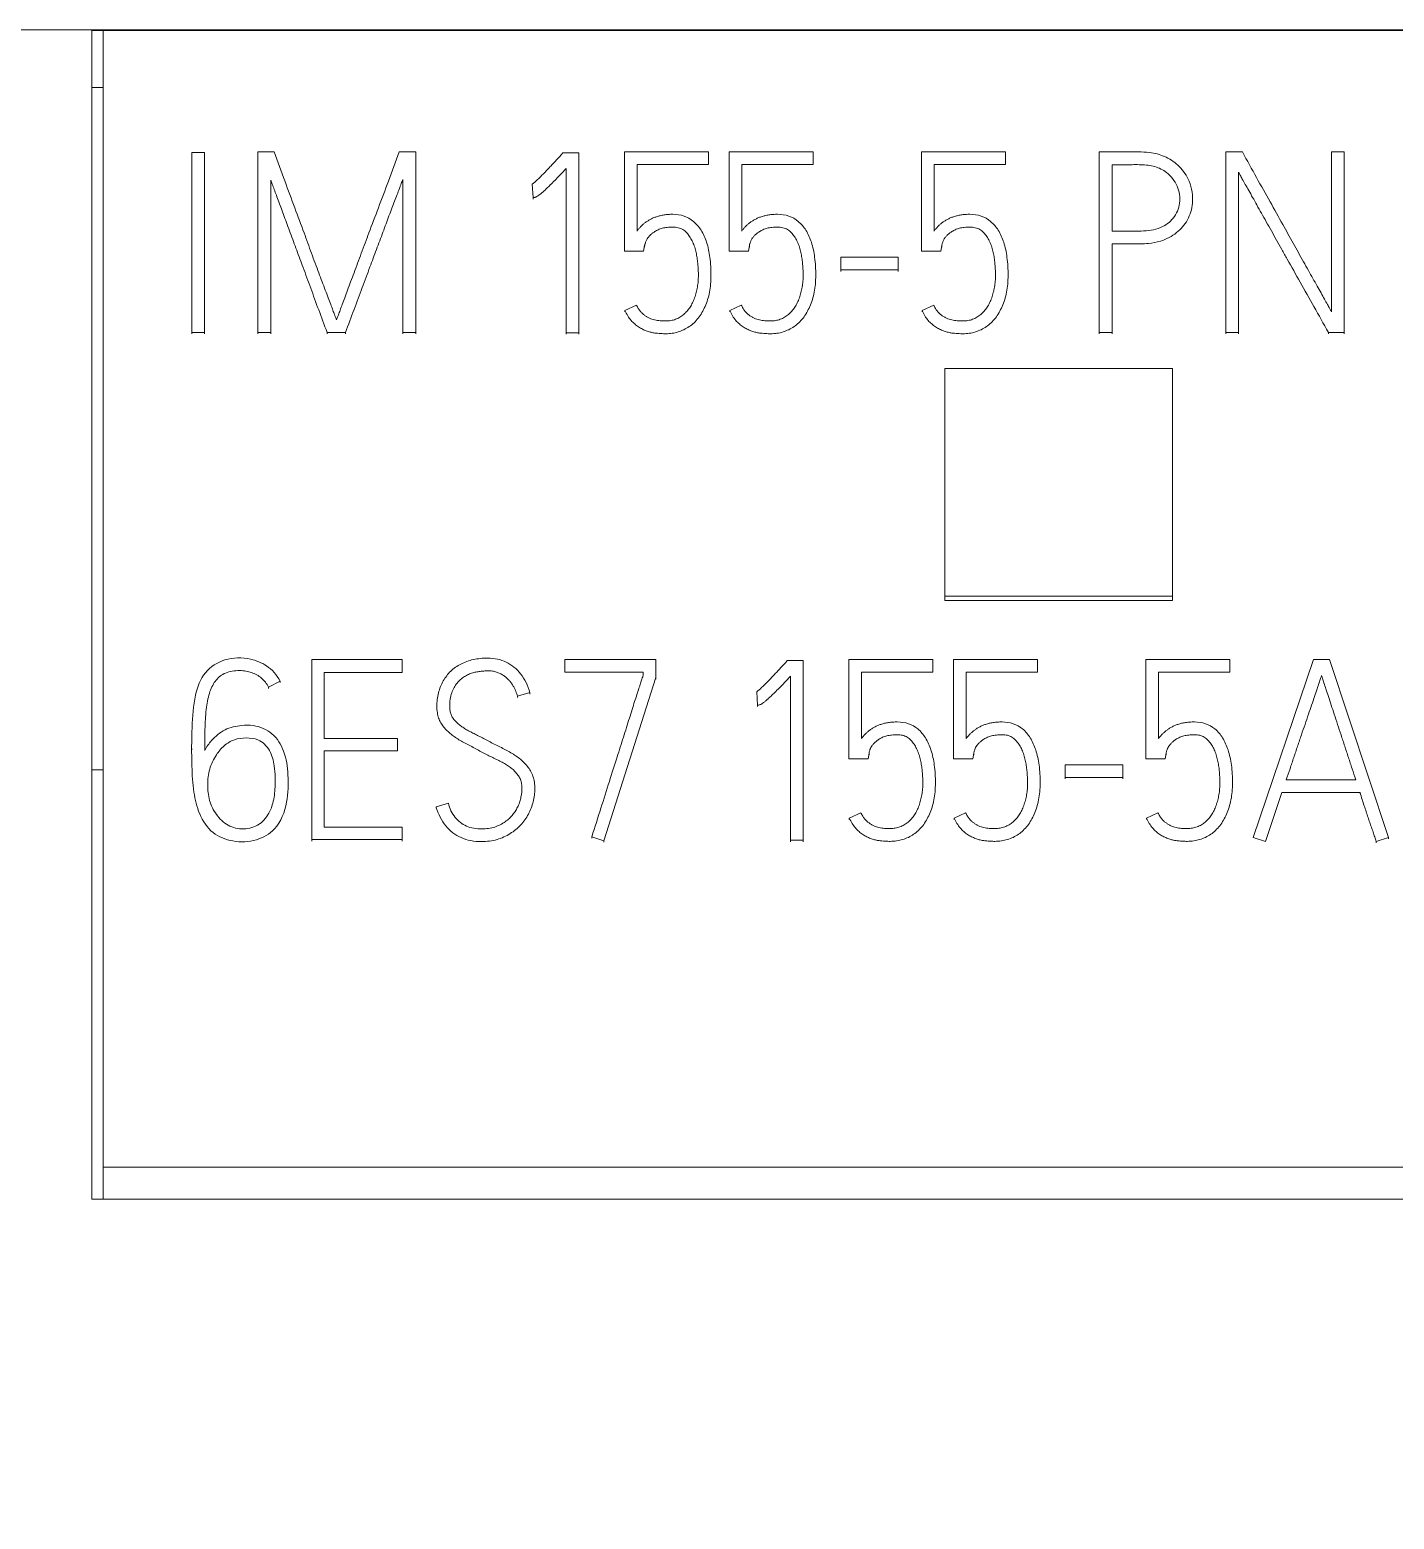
# Model space of a CAD drawing. Header units: millimetres. Extents: x 4137 to 6698, y 1400 to 3585.
# Drawn here: x 5115.8 to 5127.8, y 3359.68 to 3372.78 of the extents above; entities that cross this region are included whole.
import ezdxf

# ---------------------------------------------------------------- set-up
doc = ezdxf.new("R2010")
doc.units = ezdxf.units.MM
doc.layers.add('000-PI-Oprema', color=30, linetype='Continuous', lineweight=5)

msp = doc.modelspace()

# ---------------------------------------------------------------- linework, layer by layer
at = {"color": 0, "linetype": 'ByBlock', "lineweight": 0, "ltscale": 0.25}
msp.add_lwpolyline([(5111.448, 3372.778), (5146.248, 3372.778), (5146.248, 3225.772), (5111.448, 3225.772), (5111.448, 3372.778)], dxfattribs=at)
at = {"layer": '000-PI-Oprema', "color": 0, "linetype": 'ByBlock', "lineweight": 0}
for p, q in [((5116.348, 3372.778), (5111.448, 3372.778)), ((5116.448, 3372.772), (5116.348, 3372.772)), ((5141.248, 3372.772), (5116.448, 3372.772)), ((5116.448, 3372.772), (5116.448, 3362.778)), ((5116.448, 3372.272), (5116.348, 3372.272)), ((5117.338, 3371.699), (5117.227, 3371.699)), ((5117.227, 3371.699), (5117.227, 3370.117)), ((5117.338, 3370.117), (5117.338, 3371.699)), ((5117.808, 3371.704), (5117.808, 3370.117)), ((5117.95, 3371.704), (5117.808, 3371.704)), ((5119.195, 3371.704), (5119.051, 3371.704)), ((5119.195, 3370.117), (5119.195, 3371.704)), ((5120.489, 3371.695), (5120.628, 3371.695)), ((5120.628, 3371.695), (5120.628, 3370.114)), ((5121.769, 3371.704), (5121.03, 3371.704)), ((5121.03, 3371.704), (5121.03, 3370.832)), ((5121.769, 3371.594), (5121.769, 3371.704)), ((5122.69, 3371.704), (5121.951, 3371.704)), ((5121.951, 3371.704), (5121.951, 3370.832)), ((5122.69, 3371.594), (5122.69, 3371.704)), ((5123.642, 3371.704), (5123.642, 3370.832)), ((5124.381, 3371.704), (5123.642, 3371.704)), ((5124.381, 3371.594), (5124.381, 3371.704)), ((5125.204, 3370.117), (5125.204, 3371.704)), ((5126.318, 3371.704), (5126.318, 3370.117)), ((5126.463, 3371.704), (5126.318, 3371.704)), ((5127.359, 3371.704), (5127.246, 3371.704)), ((5127.246, 3371.704), (5127.246, 3370.299)), ((5127.359, 3370.117), (5127.359, 3371.704)), ((5120.518, 3370.114), (5120.518, 3371.558)), ((5121.141, 3371.008), (5121.141, 3371.594)), ((5121.141, 3371.594), (5121.769, 3371.594)), ((5122.062, 3371.008), (5122.062, 3371.594)), ((5122.062, 3371.594), (5122.69, 3371.594)), ((5123.753, 3371.594), (5124.381, 3371.594)), ((5123.753, 3371.008), (5123.753, 3371.594)), ((5125.318, 3371.008), (5125.318, 3371.591)), ((5126.429, 3370.117), (5126.429, 3371.525)), ((5117.921, 3370.117), (5117.921, 3371.457)), ((5119.082, 3371.461), (5119.082, 3370.117)), ((5120.22, 3371.42), (5120.22, 3371.407)), ((5120.227, 3371.303), (5120.22, 3371.42)), ((5120.227, 3371.303), (5120.227, 3371.29)), ((5126.025, 3371.277), (5126.025, 3371.29)), ((5121.03, 3370.832), (5121.199, 3370.832)), ((5121.199, 3370.832), (5121.208, 3370.88)), ((5121.208, 3370.88), (5121.208, 3370.868)), ((5121.951, 3370.832), (5122.12, 3370.832)), ((5122.12, 3370.832), (5122.129, 3370.88)), ((5122.129, 3370.88), (5122.129, 3370.868)), ((5123.642, 3370.832), (5123.811, 3370.832)), ((5123.811, 3370.832), (5123.82, 3370.88)), ((5123.82, 3370.88), (5123.82, 3370.868)), ((5125.318, 3370.896), (5125.318, 3370.117)), ((5123.438, 3370.779), (5122.932, 3370.779)), ((5122.932, 3370.779), (5122.932, 3370.667)), ((5123.438, 3370.667), (5123.438, 3370.779)), ((5121.791, 3370.614), (5121.791, 3370.626)), ((5122.712, 3370.614), (5122.712, 3370.626)), ((5122.932, 3370.667), (5123.438, 3370.667)), ((5122.932, 3370.667), (5122.932, 3370.654)), ((5123.438, 3370.667), (5123.438, 3370.654)), ((5124.403, 3370.614), (5124.403, 3370.626)), ((5121.137, 3370.357), (5121.035, 3370.31)), ((5121.035, 3370.31), (5121.035, 3370.298)), ((5122.058, 3370.357), (5121.956, 3370.31)), ((5121.956, 3370.31), (5121.956, 3370.298)), ((5123.749, 3370.357), (5123.647, 3370.31)), ((5123.647, 3370.31), (5123.647, 3370.298)), ((5117.227, 3370.117), (5117.338, 3370.117)), ((5117.227, 3370.117), (5117.227, 3370.104)), ((5117.338, 3370.117), (5117.338, 3370.104)), ((5117.808, 3370.117), (5117.808, 3370.104)), ((5117.808, 3370.117), (5117.921, 3370.117)), ((5117.921, 3370.117), (5117.921, 3370.104)), ((5118.416, 3370.117), (5118.416, 3370.104)), ((5118.416, 3370.117), (5118.578, 3370.117)), ((5118.578, 3370.117), (5118.578, 3370.104)), ((5119.082, 3370.117), (5119.195, 3370.117)), ((5119.082, 3370.117), (5119.082, 3370.104)), ((5119.195, 3370.117), (5119.195, 3370.104)), ((5120.518, 3370.114), (5120.518, 3370.102)), ((5120.628, 3370.114), (5120.518, 3370.114)), ((5120.628, 3370.114), (5120.628, 3370.102)), ((5125.204, 3370.117), (5125.204, 3370.104)), ((5125.318, 3370.117), (5125.204, 3370.117)), ((5125.318, 3370.117), (5125.318, 3370.104)), ((5126.318, 3370.117), (5126.318, 3370.104)), ((5126.318, 3370.117), (5126.429, 3370.117)), ((5126.429, 3370.117), (5126.429, 3370.104)), ((5127.219, 3370.117), (5127.359, 3370.117)), ((5127.219, 3370.117), (5127.219, 3370.104)), ((5127.359, 3370.117), (5127.359, 3370.104)), ((5123.848, 3369.799), (5125.848, 3369.799)), ((5123.848, 3367.799), (5123.848, 3369.799)), ((5125.848, 3369.799), (5125.848, 3367.799)), ((5125.848, 3367.799), (5123.848, 3367.799)), ((5123.848, 3367.799), (5123.848, 3367.761)), ((5123.848, 3367.761), (5125.848, 3367.761)), ((5125.848, 3367.799), (5125.848, 3367.761)), ((5119.077, 3367.24), (5118.281, 3367.24)), ((5118.281, 3367.24), (5118.281, 3365.657)), ((5119.077, 3367.128), (5119.077, 3367.24)), ((5121.305, 3367.242), (5120.506, 3367.242)), ((5120.506, 3367.242), (5120.506, 3367.13)), ((5121.305, 3367.082), (5121.305, 3367.242)), ((5122.462, 3367.231), (5122.601, 3367.231)), ((5122.601, 3367.231), (5122.601, 3365.651)), ((5123.742, 3367.24), (5123.003, 3367.24)), ((5123.003, 3367.24), (5123.003, 3366.368)), ((5123.742, 3367.13), (5123.742, 3367.24)), ((5124.663, 3367.24), (5123.924, 3367.24)), ((5123.924, 3367.24), (5123.924, 3366.368)), ((5124.663, 3367.13), (5124.663, 3367.24)), ((5126.354, 3367.24), (5125.615, 3367.24)), ((5125.615, 3367.24), (5125.615, 3366.368)), ((5126.354, 3367.13), (5126.354, 3367.24)), ((5127.088, 3367.242), (5126.558, 3365.677)), ((5127.23, 3367.242), (5127.088, 3367.242)), ((5127.747, 3365.677), (5127.23, 3367.242)), ((5118.003, 3367.051), (5117.901, 3366.998)), ((5118.003, 3367.051), (5118.003, 3367.038)), ((5118.392, 3366.547), (5118.392, 3367.128)), ((5118.392, 3367.128), (5119.077, 3367.128)), ((5120.506, 3367.13), (5121.194, 3367.13)), ((5120.85, 3365.646), (5121.305, 3367.082)), ((5121.194, 3367.13), (5121.194, 3367.099)), ((5121.305, 3367.082), (5121.305, 3367.069)), ((5122.49, 3365.651), (5122.49, 3367.095)), ((5123.114, 3366.545), (5123.114, 3367.13)), ((5123.114, 3367.13), (5123.742, 3367.13)), ((5124.035, 3366.545), (5124.035, 3367.13)), ((5124.035, 3367.13), (5124.663, 3367.13)), ((5125.726, 3366.545), (5125.726, 3367.13)), ((5125.726, 3367.13), (5126.354, 3367.13)), ((5117.901, 3366.998), (5117.901, 3366.985)), ((5120.091, 3366.919), (5120.2, 3366.95)), ((5120.091, 3366.919), (5120.091, 3366.906)), ((5120.2, 3366.95), (5120.2, 3366.937)), ((5122.193, 3366.957), (5122.193, 3366.944)), ((5122.2, 3366.839), (5122.193, 3366.957)), ((5119.381, 3366.829), (5119.381, 3366.817)), ((5122.2, 3366.839), (5122.2, 3366.827)), ((5119.035, 3366.547), (5118.392, 3366.547)), ((5119.035, 3366.437), (5119.035, 3366.547)), ((5117.226, 3366.459), (5117.226, 3366.446)), ((5118.392, 3365.768), (5118.392, 3366.437)), ((5118.392, 3366.437), (5119.035, 3366.437)), ((5123.172, 3366.368), (5123.181, 3366.417)), ((5123.181, 3366.417), (5123.181, 3366.404)), ((5124.093, 3366.368), (5124.101, 3366.417)), ((5124.101, 3366.417), (5124.101, 3366.404)), ((5125.784, 3366.368), (5125.792, 3366.417)), ((5125.792, 3366.417), (5125.792, 3366.404)), ((5116.348, 3366.272), (5116.448, 3366.272)), ((5123.003, 3366.368), (5123.172, 3366.368)), ((5123.924, 3366.368), (5124.093, 3366.368)), ((5124.905, 3366.316), (5124.905, 3366.203)), ((5125.411, 3366.316), (5124.905, 3366.316)), ((5125.411, 3366.203), (5125.411, 3366.316)), ((5125.615, 3366.368), (5125.784, 3366.368)), ((5118.075, 3366.142), (5118.075, 3366.155)), ((5123.764, 3366.15), (5123.764, 3366.163)), ((5124.685, 3366.15), (5124.685, 3366.163)), ((5124.905, 3366.203), (5125.411, 3366.203)), ((5124.905, 3366.203), (5124.905, 3366.191)), ((5125.411, 3366.203), (5125.411, 3366.191)), ((5126.376, 3366.15), (5126.376, 3366.163)), ((5127.459, 3366.184), (5126.849, 3366.184)), ((5120.242, 3366.091), (5120.242, 3366.104)), ((5126.665, 3365.642), (5126.811, 3366.071)), ((5126.811, 3366.071), (5127.497, 3366.071)), ((5127.497, 3366.071), (5127.497, 3366.059)), ((5119.483, 3365.977), (5119.375, 3365.946)), ((5119.375, 3365.946), (5119.375, 3365.933)), ((5123.109, 3365.893), (5123.007, 3365.847)), ((5124.03, 3365.893), (5123.928, 3365.847)), ((5125.721, 3365.893), (5125.619, 3365.847)), ((5119.077, 3365.768), (5118.392, 3365.768)), ((5119.077, 3365.657), (5119.077, 3365.768)), ((5123.007, 3365.847), (5123.007, 3365.834)), ((5123.928, 3365.847), (5123.928, 3365.834)), ((5125.619, 3365.847), (5125.619, 3365.834)), ((5118.281, 3365.657), (5118.281, 3365.645)), ((5118.281, 3365.657), (5119.077, 3365.657)), ((5119.077, 3365.657), (5119.077, 3365.645)), ((5120.744, 3365.682), (5120.744, 3365.669)), ((5120.744, 3365.682), (5120.85, 3365.646)), ((5120.85, 3365.646), (5120.85, 3365.634)), ((5122.601, 3365.651), (5122.49, 3365.651)), ((5122.49, 3365.651), (5122.49, 3365.638)), ((5122.601, 3365.651), (5122.601, 3365.638)), ((5126.558, 3365.677), (5126.665, 3365.642)), ((5127.639, 3365.642), (5127.747, 3365.677)), ((5127.639, 3365.642), (5127.639, 3365.629)), ((5127.747, 3365.677), (5127.747, 3365.665)), ((5141.248, 3362.778), (5116.448, 3362.778)), ((5116.448, 3362.778), (5116.448, 3362.497)), ((5141.348, 3362.497), (5116.348, 3362.497))]:
    msp.add_line(p, q, dxfattribs=at)
for points, knots in [([(5116.348, 3372.778), (5116.348, 3371.186), (5116.348, 3367.76), (5116.348, 3364.332), (5116.348, 3362.497)], [0, 0, 0, 0, 0.464934, 1, 1, 1, 1]), ([(5118.5, 3370.229), (5118.498, 3370.234), (5118.492, 3370.248), (5118.481, 3370.276), (5118.466, 3370.316), (5118.447, 3370.366), (5118.425, 3370.425), (5118.4, 3370.491), (5118.372, 3370.564), (5118.343, 3370.643), (5118.311, 3370.726), (5118.279, 3370.813), (5118.246, 3370.903), (5118.199, 3371.036), (5118.13, 3371.217), (5118.042, 3371.455), (5117.982, 3371.619), (5117.95, 3371.704)], [0, 0, 0, 0, 0.010517, 0.029578, 0.057191, 0.091739, 0.131602, 0.17678, 0.226508, 0.280023, 0.337325, 0.396884, 0.457174, 0.518195, 0.6666, 0.827202, 1, 1, 1, 1]), ([(5119.051, 3371.704), (5119.019, 3371.619), (5118.958, 3371.454), (5118.87, 3371.217), (5118.8, 3371.036), (5118.751, 3370.903), (5118.717, 3370.814), (5118.685, 3370.726), (5118.654, 3370.643), (5118.624, 3370.564), (5118.597, 3370.491), (5118.572, 3370.425), (5118.55, 3370.366), (5118.532, 3370.316), (5118.517, 3370.276), (5118.507, 3370.248), (5118.502, 3370.234), (5118.5, 3370.229)], [0, 0, 0, 0, 0.172856, 0.333623, 0.482302, 0.543591, 0.604043, 0.663657, 0.720959, 0.774475, 0.824205, 0.869357, 0.90914, 0.943554, 0.970979, 0.989794, 1, 1, 1, 1]), ([(5120.22, 3371.42), (5120.235, 3371.432), (5120.269, 3371.462), (5120.323, 3371.516), (5120.379, 3371.575), (5120.436, 3371.636), (5120.47, 3371.674), (5120.489, 3371.695)], [0, 0, 0, 0, 0.14828, 0.351812, 0.596934, 0.786757, 1, 1, 1, 1]), ([(5125.204, 3371.704), (5125.266, 3371.704), (5125.389, 3371.703), (5125.542, 3371.706), (5125.679, 3371.699), (5125.798, 3371.662), (5125.918, 3371.579), (5126.011, 3371.439), (5126.038, 3371.266), (5125.99, 3371.103), (5125.888, 3370.984), (5125.762, 3370.919), (5125.627, 3370.894), (5125.513, 3370.896), (5125.406, 3370.896), (5125.347, 3370.896), (5125.318, 3370.896)], [0, 0, 0, 0, 0.093054, 0.186108, 0.233138, 0.300348, 0.37133, 0.450927, 0.550731, 0.628401, 0.702858, 0.783505, 0.838036, 0.909661, 0.955896, 1, 1, 1, 1]), ([(5127.246, 3370.299), (5127.241, 3370.308), (5127.23, 3370.329), (5127.209, 3370.366), (5127.183, 3370.412), (5127.153, 3370.466), (5127.119, 3370.526), (5127.082, 3370.593), (5127.042, 3370.664), (5126.999, 3370.74), (5126.955, 3370.819), (5126.909, 3370.901), (5126.864, 3370.983), (5126.796, 3371.105), (5126.704, 3371.27), (5126.586, 3371.482), (5126.504, 3371.628), (5126.463, 3371.704)], [0, 0, 0, 0, 0.019057, 0.045144, 0.078261, 0.117077, 0.160259, 0.207807, 0.259003, 0.31313, 0.370188, 0.428711, 0.487234, 0.545757, 0.688172, 0.839586, 1, 1, 1, 1]), ([(5120.518, 3371.558), (5120.5, 3371.539), (5120.466, 3371.504), (5120.42, 3371.456), (5120.381, 3371.416), (5120.348, 3371.384), (5120.321, 3371.358), (5120.297, 3371.338), (5120.278, 3371.324), (5120.263, 3371.313), (5120.251, 3371.307), (5120.242, 3371.305), (5120.234, 3371.303), (5120.229, 3371.303), (5120.227, 3371.303)], [0, 0, 0, 0, 0.200504, 0.370797, 0.510902, 0.6264, 0.722885, 0.800448, 0.861213, 0.907383, 0.939504, 0.963232, 0.983337, 1, 1, 1, 1]), ([(5125.318, 3371.591), (5125.36, 3371.591), (5125.445, 3371.591), (5125.571, 3371.594), (5125.693, 3371.583), (5125.811, 3371.523), (5125.902, 3371.41), (5125.924, 3371.256), (5125.867, 3371.115), (5125.737, 3371.023), (5125.588, 3371.005), (5125.445, 3371.009), (5125.36, 3371.008), (5125.318, 3371.008)], [0, 0, 0, 0, 0.084625, 0.169251, 0.250364, 0.325848, 0.426643, 0.527499, 0.623199, 0.715506, 0.830749, 0.915375, 1, 1, 1, 1]), ([(5126.429, 3371.525), (5126.434, 3371.517), (5126.445, 3371.496), (5126.464, 3371.461), (5126.49, 3371.416), (5126.52, 3371.363), (5126.554, 3371.302), (5126.591, 3371.236), (5126.631, 3371.165), (5126.674, 3371.089), (5126.718, 3371.009), (5126.764, 3370.928), (5126.811, 3370.845), (5126.88, 3370.722), (5126.973, 3370.555), (5127.094, 3370.34), (5127.177, 3370.193), (5127.219, 3370.117)], [0, 0, 0, 0, 0.017881, 0.043036, 0.075471, 0.113785, 0.156579, 0.203853, 0.254825, 0.308715, 0.365522, 0.423995, 0.482881, 0.542179, 0.685414, 0.838021, 1, 1, 1, 1]), ([(5117.921, 3371.457), (5117.926, 3371.445), (5117.935, 3371.417), (5117.952, 3371.372), (5117.971, 3371.321), (5117.992, 3371.263), (5118.015, 3371.201), (5118.04, 3371.135), (5118.066, 3371.065), (5118.093, 3370.992), (5118.121, 3370.916), (5118.149, 3370.84), (5118.177, 3370.764), (5118.219, 3370.653), (5118.273, 3370.504), (5118.343, 3370.313), (5118.392, 3370.183), (5118.416, 3370.117)], [0, 0, 0, 0, 0.027797, 0.061126, 0.099988, 0.14327, 0.189861, 0.23976, 0.292286, 0.346758, 0.403177, 0.460328, 0.516996, 0.573181, 0.708838, 0.851111, 1, 1, 1, 1]), ([(5118.578, 3370.117), (5118.603, 3370.184), (5118.652, 3370.315), (5118.724, 3370.508), (5118.78, 3370.658), (5118.821, 3370.77), (5118.85, 3370.846), (5118.879, 3370.923), (5118.907, 3370.998), (5118.934, 3371.071), (5118.96, 3371.141), (5118.985, 3371.208), (5119.009, 3371.27), (5119.031, 3371.327), (5119.051, 3371.379), (5119.067, 3371.423), (5119.077, 3371.449), (5119.082, 3371.461)], [0, 0, 0, 0, 0.150097, 0.292972, 0.428623, 0.485357, 0.542309, 0.599481, 0.655764, 0.710053, 0.762346, 0.812025, 0.858473, 0.901688, 0.940344, 0.973115, 1, 1, 1, 1]), ([(5121.035, 3370.31), (5121.042, 3370.294), (5121.058, 3370.264), (5121.086, 3370.223), (5121.119, 3370.191), (5121.153, 3370.166), (5121.187, 3370.145), (5121.221, 3370.13), (5121.255, 3370.12), (5121.288, 3370.112), (5121.32, 3370.109), (5121.348, 3370.107), (5121.373, 3370.106), (5121.406, 3370.105), (5121.45, 3370.108), (5121.504, 3370.12), (5121.554, 3370.14), (5121.601, 3370.167), (5121.644, 3370.201), (5121.681, 3370.243), (5121.713, 3370.291), (5121.74, 3370.346), (5121.763, 3370.406), (5121.78, 3370.472), (5121.789, 3370.543), (5121.793, 3370.646), (5121.786, 3370.77), (5121.759, 3370.905), (5121.711, 3371.014), (5121.643, 3371.096), (5121.555, 3371.147), (5121.476, 3371.157), (5121.417, 3371.155), (5121.379, 3371.151), (5121.345, 3371.144), (5121.313, 3371.135), (5121.283, 3371.124), (5121.257, 3371.111), (5121.232, 3371.096), (5121.21, 3371.081), (5121.19, 3371.064), (5121.172, 3371.046), (5121.155, 3371.027), (5121.146, 3371.015), (5121.141, 3371.008)], [0, 0, 0, 0, 0.024069, 0.045895, 0.065947, 0.084694, 0.102332, 0.119106, 0.135048, 0.150058, 0.164263, 0.177124, 0.187995, 0.196882, 0.221955, 0.246228, 0.270266, 0.294235, 0.318316, 0.3431, 0.368916, 0.395996, 0.424718, 0.455141, 0.487371, 0.521739, 0.59301, 0.653818, 0.706175, 0.751859, 0.794087, 0.838462, 0.856298, 0.873015, 0.888721, 0.903495, 0.9174, 0.930548, 0.943125, 0.955271, 0.967063, 0.978466, 0.989425, 1, 1, 1, 1]), ([(5121.956, 3370.31), (5121.963, 3370.294), (5121.979, 3370.264), (5122.007, 3370.223), (5122.04, 3370.191), (5122.073, 3370.166), (5122.108, 3370.145), (5122.142, 3370.13), (5122.176, 3370.12), (5122.209, 3370.112), (5122.241, 3370.109), (5122.269, 3370.107), (5122.294, 3370.106), (5122.327, 3370.105), (5122.371, 3370.108), (5122.425, 3370.12), (5122.475, 3370.14), (5122.522, 3370.167), (5122.564, 3370.201), (5122.602, 3370.243), (5122.634, 3370.291), (5122.661, 3370.346), (5122.684, 3370.406), (5122.7, 3370.472), (5122.71, 3370.543), (5122.714, 3370.646), (5122.707, 3370.77), (5122.68, 3370.905), (5122.632, 3371.014), (5122.564, 3371.096), (5122.476, 3371.147), (5122.397, 3371.157), (5122.338, 3371.155), (5122.3, 3371.151), (5122.266, 3371.144), (5122.234, 3371.135), (5122.204, 3371.124), (5122.178, 3371.111), (5122.153, 3371.096), (5122.131, 3371.081), (5122.111, 3371.064), (5122.093, 3371.046), (5122.076, 3371.027), (5122.067, 3371.015), (5122.062, 3371.008)], [0, 0, 0, 0, 0.024069, 0.045895, 0.065947, 0.084694, 0.102332, 0.119106, 0.135048, 0.150058, 0.164263, 0.177124, 0.187995, 0.196882, 0.221955, 0.246228, 0.270266, 0.294235, 0.318316, 0.3431, 0.368916, 0.395996, 0.424718, 0.455141, 0.487371, 0.521739, 0.59301, 0.653818, 0.706175, 0.751859, 0.794087, 0.838462, 0.856298, 0.873015, 0.888721, 0.903495, 0.9174, 0.930548, 0.943125, 0.955271, 0.967063, 0.978466, 0.989425, 1, 1, 1, 1]), ([(5123.647, 3370.31), (5123.654, 3370.294), (5123.67, 3370.264), (5123.698, 3370.223), (5123.731, 3370.191), (5123.764, 3370.166), (5123.799, 3370.145), (5123.833, 3370.13), (5123.867, 3370.12), (5123.9, 3370.112), (5123.932, 3370.109), (5123.96, 3370.107), (5123.985, 3370.106), (5124.018, 3370.105), (5124.062, 3370.108), (5124.116, 3370.12), (5124.166, 3370.14), (5124.213, 3370.167), (5124.255, 3370.201), (5124.293, 3370.243), (5124.325, 3370.291), (5124.352, 3370.346), (5124.375, 3370.406), (5124.391, 3370.472), (5124.401, 3370.543), (5124.405, 3370.646), (5124.398, 3370.77), (5124.371, 3370.905), (5124.323, 3371.014), (5124.255, 3371.096), (5124.167, 3371.147), (5124.088, 3371.157), (5124.029, 3371.155), (5123.991, 3371.151), (5123.957, 3371.144), (5123.925, 3371.135), (5123.895, 3371.124), (5123.869, 3371.111), (5123.844, 3371.096), (5123.822, 3371.081), (5123.802, 3371.064), (5123.784, 3371.046), (5123.767, 3371.027), (5123.758, 3371.015), (5123.753, 3371.008)], [0, 0, 0, 0, 0.024069, 0.045895, 0.065947, 0.084694, 0.102332, 0.119106, 0.135048, 0.150058, 0.164263, 0.177124, 0.187995, 0.196882, 0.221955, 0.246228, 0.270266, 0.294235, 0.318316, 0.3431, 0.368916, 0.395996, 0.424718, 0.455141, 0.487371, 0.521739, 0.59301, 0.653818, 0.706175, 0.751859, 0.794087, 0.838462, 0.856298, 0.873015, 0.888721, 0.903495, 0.9174, 0.930548, 0.943125, 0.955271, 0.967063, 0.978466, 0.989425, 1, 1, 1, 1]), ([(5121.208, 3370.88), (5121.208, 3370.883), (5121.209, 3370.888), (5121.212, 3370.899), (5121.217, 3370.913), (5121.224, 3370.931), (5121.237, 3370.949), (5121.252, 3370.968), (5121.273, 3370.988), (5121.298, 3371.005), (5121.328, 3371.022), (5121.365, 3371.035), (5121.408, 3371.042), (5121.455, 3371.044), (5121.502, 3371.04), (5121.544, 3371.024), (5121.578, 3370.996), (5121.604, 3370.961), (5121.627, 3370.921), (5121.645, 3370.878), (5121.658, 3370.833), (5121.668, 3370.786), (5121.674, 3370.739), (5121.677, 3370.695), (5121.68, 3370.655), (5121.681, 3370.613), (5121.679, 3370.567), (5121.673, 3370.516), (5121.662, 3370.467), (5121.648, 3370.421), (5121.63, 3370.378), (5121.608, 3370.339), (5121.582, 3370.304), (5121.552, 3370.275), (5121.518, 3370.25), (5121.48, 3370.231), (5121.438, 3370.22), (5121.401, 3370.217), (5121.369, 3370.218), (5121.344, 3370.22), (5121.32, 3370.222), (5121.296, 3370.226), (5121.272, 3370.233), (5121.25, 3370.242), (5121.228, 3370.253), (5121.207, 3370.267), (5121.187, 3370.284), (5121.168, 3370.304), (5121.151, 3370.328), (5121.141, 3370.347), (5121.137, 3370.357)], [0, 0, 0, 0, 0.003835, 0.010291, 0.019409, 0.030552, 0.043292, 0.05784, 0.074033, 0.091897, 0.111744, 0.133944, 0.159245, 0.188187, 0.215554, 0.240583, 0.265389, 0.291021, 0.31727, 0.344637, 0.372616, 0.400483, 0.428409, 0.454895, 0.478324, 0.498718, 0.529219, 0.559061, 0.588457, 0.616902, 0.643928, 0.66984, 0.694837, 0.719271, 0.743714, 0.768159, 0.792837, 0.81861, 0.833136, 0.847541, 0.86185, 0.876011, 0.890073, 0.904195, 0.91847, 0.932995, 0.947925, 0.96372, 0.980987, 1, 1, 1, 1]), ([(5122.129, 3370.88), (5122.129, 3370.883), (5122.13, 3370.888), (5122.133, 3370.899), (5122.138, 3370.913), (5122.145, 3370.931), (5122.158, 3370.949), (5122.173, 3370.968), (5122.193, 3370.988), (5122.219, 3371.005), (5122.249, 3371.022), (5122.286, 3371.035), (5122.329, 3371.042), (5122.376, 3371.044), (5122.423, 3371.04), (5122.465, 3371.024), (5122.499, 3370.996), (5122.525, 3370.961), (5122.548, 3370.921), (5122.566, 3370.878), (5122.579, 3370.833), (5122.589, 3370.786), (5122.595, 3370.739), (5122.598, 3370.695), (5122.601, 3370.655), (5122.602, 3370.613), (5122.6, 3370.567), (5122.594, 3370.516), (5122.583, 3370.467), (5122.569, 3370.421), (5122.551, 3370.378), (5122.529, 3370.339), (5122.503, 3370.304), (5122.473, 3370.275), (5122.439, 3370.25), (5122.401, 3370.231), (5122.359, 3370.22), (5122.321, 3370.217), (5122.29, 3370.218), (5122.265, 3370.22), (5122.241, 3370.222), (5122.217, 3370.226), (5122.193, 3370.233), (5122.171, 3370.242), (5122.149, 3370.253), (5122.128, 3370.267), (5122.108, 3370.284), (5122.089, 3370.304), (5122.072, 3370.328), (5122.062, 3370.347), (5122.058, 3370.357)], [0, 0, 0, 0, 0.003835, 0.010291, 0.019409, 0.030552, 0.043292, 0.05784, 0.074033, 0.091897, 0.111744, 0.133944, 0.159245, 0.188187, 0.215554, 0.240583, 0.265389, 0.291021, 0.31727, 0.344637, 0.372616, 0.400483, 0.428409, 0.454895, 0.478324, 0.498718, 0.529219, 0.559061, 0.588457, 0.616902, 0.643928, 0.66984, 0.694837, 0.719271, 0.743714, 0.768159, 0.792837, 0.81861, 0.833136, 0.847541, 0.86185, 0.876011, 0.890073, 0.904195, 0.91847, 0.932995, 0.947925, 0.96372, 0.980987, 1, 1, 1, 1]), ([(5123.82, 3370.88), (5123.82, 3370.883), (5123.821, 3370.888), (5123.824, 3370.899), (5123.829, 3370.913), (5123.836, 3370.931), (5123.849, 3370.949), (5123.864, 3370.968), (5123.884, 3370.988), (5123.91, 3371.005), (5123.94, 3371.022), (5123.977, 3371.035), (5124.02, 3371.042), (5124.067, 3371.044), (5124.114, 3371.04), (5124.156, 3371.024), (5124.19, 3370.996), (5124.216, 3370.961), (5124.239, 3370.921), (5124.257, 3370.878), (5124.27, 3370.833), (5124.28, 3370.786), (5124.286, 3370.739), (5124.289, 3370.695), (5124.292, 3370.655), (5124.293, 3370.613), (5124.291, 3370.567), (5124.285, 3370.516), (5124.274, 3370.467), (5124.26, 3370.421), (5124.242, 3370.378), (5124.22, 3370.339), (5124.194, 3370.304), (5124.164, 3370.275), (5124.13, 3370.25), (5124.092, 3370.231), (5124.05, 3370.22), (5124.012, 3370.217), (5123.981, 3370.218), (5123.956, 3370.22), (5123.932, 3370.222), (5123.908, 3370.226), (5123.884, 3370.233), (5123.862, 3370.242), (5123.84, 3370.253), (5123.819, 3370.267), (5123.799, 3370.284), (5123.78, 3370.304), (5123.763, 3370.328), (5123.753, 3370.347), (5123.749, 3370.357)], [0, 0, 0, 0, 0.003835, 0.010291, 0.019409, 0.030552, 0.043292, 0.05784, 0.074033, 0.091897, 0.111744, 0.133944, 0.159245, 0.188187, 0.215554, 0.240583, 0.265389, 0.291021, 0.31727, 0.344637, 0.372616, 0.400483, 0.428409, 0.454895, 0.478324, 0.498718, 0.529219, 0.559061, 0.588457, 0.616902, 0.643928, 0.66984, 0.694837, 0.719271, 0.743714, 0.768159, 0.792837, 0.81861, 0.833136, 0.847541, 0.86185, 0.876011, 0.890073, 0.904195, 0.91847, 0.932995, 0.947925, 0.96372, 0.980987, 1, 1, 1, 1]), ([(5117.34, 3366.441), (5117.357, 3366.473), (5117.406, 3366.542), (5117.513, 3366.633), (5117.649, 3366.664), (5117.793, 3366.665), (5117.947, 3366.602), (5118.051, 3366.429), (5118.079, 3366.216), (5118.073, 3365.981), (5117.99, 3365.752), (5117.791, 3365.638), (5117.592, 3365.63), (5117.398, 3365.706), (5117.285, 3365.879), (5117.238, 3366.084), (5117.224, 3366.341), (5117.225, 3366.626), (5117.243, 3366.905), (5117.325, 3367.136), (5117.519, 3367.26), (5117.722, 3367.261), (5117.9, 3367.19), (5117.972, 3367.107), (5118.003, 3367.051)], [0, 0, 0, 0, 0.02393, 0.058436, 0.092901, 0.11565, 0.156418, 0.198436, 0.246788, 0.301667, 0.360628, 0.402199, 0.449294, 0.491817, 0.537613, 0.583052, 0.635408, 0.713089, 0.778029, 0.827146, 0.873729, 0.924655, 0.959173, 1, 1, 1, 1]), ([(5120.2, 3366.95), (5120.191, 3366.98), (5120.169, 3367.038), (5120.121, 3367.115), (5120.062, 3367.176), (5119.993, 3367.221), (5119.914, 3367.248), (5119.836, 3367.255), (5119.765, 3367.251), (5119.702, 3367.242), (5119.645, 3367.225), (5119.592, 3367.202), (5119.544, 3367.174), (5119.502, 3367.139), (5119.467, 3367.098), (5119.436, 3367.053), (5119.412, 3367.002), (5119.394, 3366.947), (5119.384, 3366.888), (5119.38, 3366.83), (5119.384, 3366.775), (5119.395, 3366.727), (5119.414, 3366.685), (5119.44, 3366.648), (5119.471, 3366.614), (5119.506, 3366.583), (5119.544, 3366.555), (5119.586, 3366.529), (5119.631, 3366.505), (5119.678, 3366.481), (5119.725, 3366.456), (5119.771, 3366.43), (5119.817, 3366.406), (5119.861, 3366.384), (5119.904, 3366.363), (5119.946, 3366.343), (5119.984, 3366.322), (5120.019, 3366.299), (5120.051, 3366.274), (5120.077, 3366.247), (5120.1, 3366.218), (5120.118, 3366.185), (5120.127, 3366.146), (5120.13, 3366.107), (5120.128, 3366.068), (5120.121, 3366.031), (5120.111, 3365.991), (5120.096, 3365.951), (5120.075, 3365.913), (5120.05, 3365.877), (5120.019, 3365.843), (5119.982, 3365.813), (5119.939, 3365.787), (5119.89, 3365.766), (5119.834, 3365.754), (5119.75, 3365.749), (5119.64, 3365.764), (5119.532, 3365.85), (5119.492, 3365.932), (5119.483, 3365.977)], [0, 0, 0, 0, 0.029502, 0.056552, 0.082213, 0.107035, 0.131706, 0.157625, 0.177725, 0.196768, 0.215008, 0.232485, 0.249262, 0.265692, 0.282067, 0.298646, 0.315747, 0.333416, 0.35172, 0.370963, 0.387214, 0.402039, 0.415923, 0.429557, 0.443355, 0.457518, 0.472137, 0.48722, 0.502837, 0.518847, 0.535063, 0.551489, 0.567151, 0.582304, 0.596956, 0.611001, 0.624363, 0.637091, 0.649186, 0.660727, 0.671894, 0.683121, 0.695107, 0.708316, 0.719066, 0.730707, 0.743348, 0.756492, 0.769735, 0.783289, 0.797204, 0.811603, 0.826753, 0.842746, 0.859925, 0.878764, 0.920226, 0.957605, 1, 1, 1, 1]), ([(5122.193, 3366.957), (5122.207, 3366.969), (5122.242, 3366.998), (5122.296, 3367.052), (5122.352, 3367.112), (5122.409, 3367.173), (5122.443, 3367.211), (5122.462, 3367.231)], [0, 0, 0, 0, 0.14828, 0.351812, 0.596934, 0.786757, 1, 1, 1, 1]), ([(5117.901, 3366.998), (5117.894, 3367.013), (5117.876, 3367.042), (5117.841, 3367.079), (5117.8, 3367.107), (5117.753, 3367.128), (5117.702, 3367.141), (5117.644, 3367.145), (5117.584, 3367.14), (5117.525, 3367.125), (5117.477, 3367.098), (5117.439, 3367.06), (5117.408, 3367.013), (5117.384, 3366.957), (5117.367, 3366.892), (5117.354, 3366.818), (5117.347, 3366.735), (5117.343, 3366.645), (5117.34, 3366.546), (5117.34, 3366.477), (5117.34, 3366.441)], [0, 0, 0, 0, 0.043481, 0.085549, 0.127923, 0.170971, 0.214845, 0.260884, 0.317917, 0.367656, 0.41257, 0.456833, 0.503792, 0.555243, 0.612421, 0.675966, 0.746378, 0.823872, 0.908402, 1, 1, 1, 1]), ([(5119.375, 3365.946), (5119.384, 3365.914), (5119.407, 3365.855), (5119.456, 3365.777), (5119.519, 3365.715), (5119.594, 3365.671), (5119.681, 3365.645), (5119.766, 3365.638), (5119.843, 3365.643), (5119.91, 3365.656), (5119.971, 3365.679), (5120.026, 3365.709), (5120.076, 3365.744), (5120.119, 3365.785), (5120.156, 3365.831), (5120.187, 3365.881), (5120.211, 3365.934), (5120.229, 3365.99), (5120.24, 3366.047), (5120.244, 3366.105), (5120.24, 3366.161), (5120.228, 3366.214), (5120.206, 3366.261), (5120.178, 3366.302), (5120.145, 3366.339), (5120.107, 3366.372), (5120.065, 3366.401), (5120.021, 3366.429), (5119.973, 3366.454), (5119.923, 3366.478), (5119.874, 3366.503), (5119.827, 3366.528), (5119.782, 3366.552), (5119.74, 3366.573), (5119.699, 3366.594), (5119.661, 3366.613), (5119.626, 3366.634), (5119.594, 3366.655), (5119.565, 3366.677), (5119.541, 3366.701), (5119.52, 3366.728), (5119.505, 3366.757), (5119.496, 3366.791), (5119.493, 3366.836), (5119.497, 3366.889), (5119.509, 3366.947), (5119.53, 3366.994), (5119.558, 3367.033), (5119.588, 3367.066), (5119.622, 3367.091), (5119.658, 3367.11), (5119.696, 3367.125), (5119.733, 3367.133), (5119.769, 3367.137), (5119.801, 3367.14), (5119.834, 3367.142), (5119.868, 3367.14), (5119.905, 3367.132), (5119.937, 3367.119), (5119.966, 3367.102), (5119.992, 3367.083), (5120.014, 3367.061), (5120.033, 3367.038), (5120.05, 3367.014), (5120.064, 3366.989), (5120.075, 3366.964), (5120.084, 3366.941), (5120.089, 3366.926), (5120.091, 3366.919)], [0, 0, 0, 0, 0.030216, 0.057834, 0.084112, 0.110126, 0.13699, 0.166062, 0.187444, 0.207786, 0.227532, 0.246694, 0.265147, 0.28321, 0.301078, 0.318906, 0.33698, 0.354995, 0.372624, 0.390132, 0.408102, 0.424528, 0.439934, 0.454952, 0.469937, 0.485134, 0.500714, 0.516729, 0.533253, 0.550073, 0.566929, 0.583824, 0.598837, 0.613277, 0.627146, 0.64033, 0.652736, 0.664395, 0.675364, 0.685785, 0.695827, 0.705789, 0.716159, 0.727332, 0.74751, 0.765141, 0.780786, 0.795151, 0.808601, 0.821478, 0.833928, 0.845962, 0.857807, 0.868933, 0.878649, 0.88698, 0.899043, 0.910208, 0.920757, 0.930874, 0.940594, 0.950061, 0.959303, 0.96829, 0.9771, 0.985473, 0.993098, 1, 1, 1, 1]), ([(5121.194, 3367.099), (5121.193, 3367.096), (5121.189, 3367.086), (5121.182, 3367.064), (5121.171, 3367.03), (5121.157, 3366.985), (5121.139, 3366.93), (5121.119, 3366.868), (5121.097, 3366.798), (5121.073, 3366.722), (5121.048, 3366.641), (5121.021, 3366.557), (5120.994, 3366.471), (5120.952, 3366.341), (5120.896, 3366.162), (5120.822, 3365.928), (5120.77, 3365.766), (5120.744, 3365.682)], [0, 0, 0, 0, 0.006664, 0.022274, 0.046836, 0.07897, 0.117297, 0.161819, 0.211415, 0.264968, 0.322476, 0.382404, 0.443215, 0.50491, 0.65714, 0.82217, 1, 1, 1, 1]), ([(5122.49, 3367.095), (5122.472, 3367.076), (5122.439, 3367.04), (5122.393, 3366.992), (5122.354, 3366.953), (5122.321, 3366.921), (5122.293, 3366.895), (5122.27, 3366.875), (5122.251, 3366.86), (5122.236, 3366.85), (5122.224, 3366.844), (5122.214, 3366.841), (5122.207, 3366.84), (5122.202, 3366.839), (5122.2, 3366.839)], [0, 0, 0, 0, 0.200504, 0.370797, 0.510902, 0.6264, 0.722885, 0.800448, 0.861213, 0.907383, 0.939504, 0.963232, 0.983337, 1, 1, 1, 1]), ([(5126.849, 3366.184), (5126.86, 3366.216), (5126.882, 3366.281), (5126.915, 3366.38), (5126.948, 3366.479), (5126.981, 3366.576), (5127.013, 3366.669), (5127.043, 3366.757), (5127.071, 3366.838), (5127.096, 3366.913), (5127.118, 3366.978), (5127.136, 3367.031), (5127.149, 3367.071), (5127.157, 3367.093), (5127.159, 3367.101)], [0, 0, 0, 0, 0.106118, 0.213594, 0.322428, 0.429305, 0.530911, 0.627246, 0.716632, 0.797389, 0.869519, 0.929228, 0.972722, 1, 1, 1, 1]), ([(5127.159, 3367.101), (5127.162, 3367.093), (5127.169, 3367.071), (5127.182, 3367.031), (5127.199, 3366.978), (5127.22, 3366.913), (5127.244, 3366.838), (5127.271, 3366.757), (5127.3, 3366.669), (5127.331, 3366.576), (5127.363, 3366.479), (5127.395, 3366.38), (5127.427, 3366.281), (5127.449, 3366.216), (5127.459, 3366.184)], [0, 0, 0, 0, 0.027336, 0.070868, 0.130595, 0.202708, 0.283396, 0.372662, 0.4689, 0.570509, 0.677489, 0.786433, 0.893936, 1, 1, 1, 1]), ([(5123.007, 3365.847), (5123.015, 3365.831), (5123.031, 3365.8), (5123.059, 3365.76), (5123.091, 3365.728), (5123.125, 3365.702), (5123.159, 3365.682), (5123.194, 3365.667), (5123.228, 3365.656), (5123.261, 3365.649), (5123.293, 3365.645), (5123.321, 3365.644), (5123.345, 3365.642), (5123.379, 3365.642), (5123.423, 3365.645), (5123.477, 3365.656), (5123.527, 3365.676), (5123.574, 3365.703), (5123.616, 3365.738), (5123.654, 3365.779), (5123.686, 3365.828), (5123.713, 3365.882), (5123.736, 3365.942), (5123.752, 3366.008), (5123.762, 3366.08), (5123.766, 3366.182), (5123.759, 3366.306), (5123.731, 3366.441), (5123.683, 3366.55), (5123.616, 3366.633), (5123.528, 3366.683), (5123.449, 3366.693), (5123.39, 3366.691), (5123.352, 3366.687), (5123.318, 3366.681), (5123.286, 3366.671), (5123.256, 3366.661), (5123.229, 3366.647), (5123.205, 3366.633), (5123.183, 3366.617), (5123.163, 3366.6), (5123.145, 3366.582), (5123.128, 3366.564), (5123.118, 3366.551), (5123.114, 3366.545)], [0, 0, 0, 0, 0.024069, 0.045895, 0.065947, 0.084694, 0.102332, 0.119106, 0.135048, 0.150058, 0.164263, 0.177124, 0.187995, 0.196882, 0.221955, 0.246228, 0.270266, 0.294235, 0.318316, 0.3431, 0.368916, 0.395996, 0.424718, 0.455141, 0.487371, 0.521739, 0.59301, 0.653818, 0.706175, 0.751859, 0.794087, 0.838462, 0.856298, 0.873015, 0.888721, 0.903495, 0.9174, 0.930548, 0.943125, 0.955271, 0.967063, 0.978466, 0.989425, 1, 1, 1, 1]), ([(5123.928, 3365.847), (5123.936, 3365.831), (5123.952, 3365.8), (5123.98, 3365.76), (5124.012, 3365.728), (5124.046, 3365.702), (5124.08, 3365.682), (5124.115, 3365.667), (5124.149, 3365.656), (5124.182, 3365.649), (5124.214, 3365.645), (5124.242, 3365.644), (5124.266, 3365.642), (5124.3, 3365.642), (5124.344, 3365.645), (5124.398, 3365.656), (5124.448, 3365.676), (5124.495, 3365.703), (5124.537, 3365.738), (5124.575, 3365.779), (5124.607, 3365.828), (5124.634, 3365.882), (5124.657, 3365.942), (5124.673, 3366.008), (5124.683, 3366.08), (5124.687, 3366.182), (5124.68, 3366.306), (5124.652, 3366.441), (5124.604, 3366.55), (5124.537, 3366.633), (5124.449, 3366.683), (5124.37, 3366.693), (5124.311, 3366.691), (5124.273, 3366.687), (5124.238, 3366.681), (5124.206, 3366.671), (5124.177, 3366.661), (5124.15, 3366.647), (5124.126, 3366.633), (5124.104, 3366.617), (5124.084, 3366.6), (5124.065, 3366.582), (5124.049, 3366.564), (5124.039, 3366.551), (5124.035, 3366.545)], [0, 0, 0, 0, 0.024069, 0.045895, 0.065947, 0.084694, 0.102332, 0.119106, 0.135048, 0.150058, 0.164263, 0.177124, 0.187995, 0.196882, 0.221955, 0.246228, 0.270266, 0.294235, 0.318316, 0.3431, 0.368916, 0.395996, 0.424718, 0.455141, 0.487371, 0.521739, 0.59301, 0.653818, 0.706175, 0.751859, 0.794087, 0.838462, 0.856298, 0.873015, 0.888721, 0.903495, 0.9174, 0.930548, 0.943125, 0.955271, 0.967063, 0.978466, 0.989425, 1, 1, 1, 1]), ([(5125.619, 3365.847), (5125.627, 3365.831), (5125.643, 3365.8), (5125.671, 3365.76), (5125.703, 3365.728), (5125.737, 3365.702), (5125.771, 3365.682), (5125.806, 3365.667), (5125.84, 3365.656), (5125.873, 3365.649), (5125.905, 3365.645), (5125.933, 3365.644), (5125.957, 3365.642), (5125.991, 3365.642), (5126.035, 3365.645), (5126.089, 3365.656), (5126.139, 3365.676), (5126.186, 3365.703), (5126.228, 3365.738), (5126.266, 3365.779), (5126.298, 3365.828), (5126.325, 3365.882), (5126.348, 3365.942), (5126.364, 3366.008), (5126.374, 3366.08), (5126.378, 3366.182), (5126.371, 3366.306), (5126.343, 3366.441), (5126.295, 3366.55), (5126.228, 3366.633), (5126.14, 3366.683), (5126.061, 3366.693), (5126.002, 3366.691), (5125.964, 3366.687), (5125.929, 3366.681), (5125.897, 3366.671), (5125.868, 3366.661), (5125.841, 3366.647), (5125.817, 3366.633), (5125.795, 3366.617), (5125.775, 3366.6), (5125.756, 3366.582), (5125.74, 3366.564), (5125.73, 3366.551), (5125.726, 3366.545)], [0, 0, 0, 0, 0.024069, 0.045895, 0.065947, 0.084694, 0.102332, 0.119106, 0.135048, 0.150058, 0.164263, 0.177124, 0.187995, 0.196882, 0.221955, 0.246228, 0.270266, 0.294235, 0.318316, 0.3431, 0.368916, 0.395996, 0.424718, 0.455141, 0.487371, 0.521739, 0.59301, 0.653818, 0.706175, 0.751859, 0.794087, 0.838462, 0.856298, 0.873015, 0.888721, 0.903495, 0.9174, 0.930548, 0.943125, 0.955271, 0.967063, 0.978466, 0.989425, 1, 1, 1, 1]), ([(5117.808, 3366.534), (5117.851, 3366.516), (5117.923, 3366.445), (5117.961, 3366.284), (5117.964, 3366.122), (5117.939, 3365.938), (5117.852, 3365.788), (5117.683, 3365.739), (5117.54, 3365.773), (5117.437, 3365.874), (5117.375, 3366), (5117.362, 3366.14), (5117.377, 3366.279), (5117.433, 3366.396), (5117.507, 3366.486), (5117.599, 3366.542), (5117.705, 3366.555), (5117.776, 3366.547), (5117.808, 3366.534)], [0, 0, 0, 0, 0.0625, 0.125, 0.21875, 0.28125, 0.375, 0.4375, 0.5, 0.5625, 0.625, 0.6875, 0.75, 0.8125, 0.859375, 0.90625, 0.953125, 1, 1, 1, 1]), ([(5123.181, 3366.417), (5123.181, 3366.419), (5123.182, 3366.425), (5123.185, 3366.435), (5123.189, 3366.45), (5123.197, 3366.467), (5123.209, 3366.486), (5123.225, 3366.505), (5123.245, 3366.524), (5123.271, 3366.542), (5123.301, 3366.558), (5123.338, 3366.571), (5123.381, 3366.578), (5123.428, 3366.581), (5123.475, 3366.577), (5123.517, 3366.56), (5123.55, 3366.532), (5123.577, 3366.497), (5123.6, 3366.458), (5123.617, 3366.415), (5123.631, 3366.369), (5123.641, 3366.322), (5123.647, 3366.276), (5123.65, 3366.232), (5123.653, 3366.192), (5123.654, 3366.149), (5123.652, 3366.103), (5123.646, 3366.052), (5123.635, 3366.003), (5123.621, 3365.957), (5123.603, 3365.914), (5123.581, 3365.875), (5123.555, 3365.841), (5123.525, 3365.811), (5123.491, 3365.786), (5123.453, 3365.768), (5123.411, 3365.757), (5123.373, 3365.754), (5123.342, 3365.755), (5123.317, 3365.756), (5123.293, 3365.758), (5123.268, 3365.762), (5123.245, 3365.769), (5123.222, 3365.778), (5123.201, 3365.79), (5123.18, 3365.804), (5123.16, 3365.82), (5123.141, 3365.84), (5123.124, 3365.865), (5123.114, 3365.883), (5123.109, 3365.893)], [0, 0, 0, 0, 0.003835, 0.010291, 0.019409, 0.030552, 0.043292, 0.05784, 0.074033, 0.091897, 0.111744, 0.133944, 0.159245, 0.188187, 0.215554, 0.240583, 0.265389, 0.291021, 0.31727, 0.344637, 0.372616, 0.400483, 0.428409, 0.454895, 0.478324, 0.498718, 0.529219, 0.559061, 0.588457, 0.616902, 0.643928, 0.66984, 0.694837, 0.719271, 0.743714, 0.768159, 0.792837, 0.81861, 0.833136, 0.847541, 0.86185, 0.876011, 0.890073, 0.904195, 0.91847, 0.932995, 0.947925, 0.96372, 0.980987, 1, 1, 1, 1]), ([(5124.101, 3366.417), (5124.102, 3366.419), (5124.103, 3366.425), (5124.106, 3366.435), (5124.11, 3366.45), (5124.118, 3366.467), (5124.13, 3366.486), (5124.146, 3366.505), (5124.166, 3366.524), (5124.192, 3366.542), (5124.222, 3366.558), (5124.259, 3366.571), (5124.302, 3366.578), (5124.349, 3366.581), (5124.396, 3366.577), (5124.438, 3366.56), (5124.471, 3366.532), (5124.498, 3366.497), (5124.521, 3366.458), (5124.538, 3366.415), (5124.552, 3366.369), (5124.562, 3366.322), (5124.568, 3366.276), (5124.571, 3366.232), (5124.574, 3366.192), (5124.575, 3366.149), (5124.573, 3366.103), (5124.567, 3366.052), (5124.556, 3366.003), (5124.542, 3365.957), (5124.524, 3365.914), (5124.502, 3365.875), (5124.476, 3365.841), (5124.446, 3365.811), (5124.412, 3365.786), (5124.374, 3365.768), (5124.332, 3365.757), (5124.294, 3365.754), (5124.263, 3365.755), (5124.238, 3365.756), (5124.214, 3365.758), (5124.189, 3365.762), (5124.166, 3365.769), (5124.143, 3365.778), (5124.122, 3365.79), (5124.101, 3365.804), (5124.081, 3365.82), (5124.062, 3365.84), (5124.045, 3365.865), (5124.035, 3365.883), (5124.03, 3365.893)], [0, 0, 0, 0, 0.003835, 0.010291, 0.019409, 0.030552, 0.043292, 0.05784, 0.074033, 0.091897, 0.111744, 0.133944, 0.159245, 0.188187, 0.215554, 0.240583, 0.265389, 0.291021, 0.31727, 0.344637, 0.372616, 0.400483, 0.428409, 0.454895, 0.478324, 0.498718, 0.529219, 0.559061, 0.588457, 0.616902, 0.643928, 0.66984, 0.694837, 0.719271, 0.743714, 0.768159, 0.792837, 0.81861, 0.833136, 0.847541, 0.86185, 0.876011, 0.890073, 0.904195, 0.91847, 0.932995, 0.947925, 0.96372, 0.980987, 1, 1, 1, 1]), ([(5125.792, 3366.417), (5125.793, 3366.419), (5125.794, 3366.425), (5125.797, 3366.435), (5125.801, 3366.45), (5125.809, 3366.467), (5125.821, 3366.486), (5125.837, 3366.505), (5125.857, 3366.524), (5125.883, 3366.542), (5125.913, 3366.558), (5125.95, 3366.571), (5125.993, 3366.578), (5126.04, 3366.581), (5126.087, 3366.577), (5126.129, 3366.56), (5126.162, 3366.532), (5126.189, 3366.497), (5126.212, 3366.458), (5126.229, 3366.415), (5126.243, 3366.369), (5126.253, 3366.322), (5126.259, 3366.276), (5126.262, 3366.232), (5126.265, 3366.192), (5126.266, 3366.149), (5126.264, 3366.103), (5126.257, 3366.052), (5126.247, 3366.003), (5126.233, 3365.957), (5126.215, 3365.914), (5126.193, 3365.875), (5126.167, 3365.841), (5126.137, 3365.811), (5126.103, 3365.786), (5126.065, 3365.768), (5126.023, 3365.757), (5125.985, 3365.754), (5125.954, 3365.755), (5125.929, 3365.756), (5125.905, 3365.758), (5125.88, 3365.762), (5125.857, 3365.769), (5125.834, 3365.778), (5125.813, 3365.79), (5125.792, 3365.804), (5125.772, 3365.82), (5125.753, 3365.84), (5125.736, 3365.865), (5125.726, 3365.883), (5125.721, 3365.893)], [0, 0, 0, 0, 0.003835, 0.010291, 0.019409, 0.030552, 0.043292, 0.05784, 0.074033, 0.091897, 0.111744, 0.133944, 0.159245, 0.188187, 0.215554, 0.240583, 0.265389, 0.291021, 0.31727, 0.344637, 0.372616, 0.400483, 0.428409, 0.454895, 0.478324, 0.498718, 0.529219, 0.559061, 0.588457, 0.616902, 0.643928, 0.66984, 0.694837, 0.719271, 0.743714, 0.768159, 0.792837, 0.81861, 0.833136, 0.847541, 0.86185, 0.876011, 0.890073, 0.904195, 0.91847, 0.932995, 0.947925, 0.96372, 0.980987, 1, 1, 1, 1]), ([(5127.497, 3366.071), (5127.503, 3366.051), (5127.515, 3366.012), (5127.533, 3365.956), (5127.551, 3365.903), (5127.567, 3365.854), (5127.582, 3365.809), (5127.597, 3365.766), (5127.612, 3365.724), (5127.626, 3365.682), (5127.635, 3365.655), (5127.639, 3365.642)], [0, 0, 0, 0, 0.138948, 0.27018, 0.393699, 0.508312, 0.612826, 0.707241, 0.810993, 0.908573, 1, 1, 1, 1])]:
    msp.add_open_spline(points, degree=3, knots=knots, dxfattribs=at)

doc.saveas('drawing.dxf')
